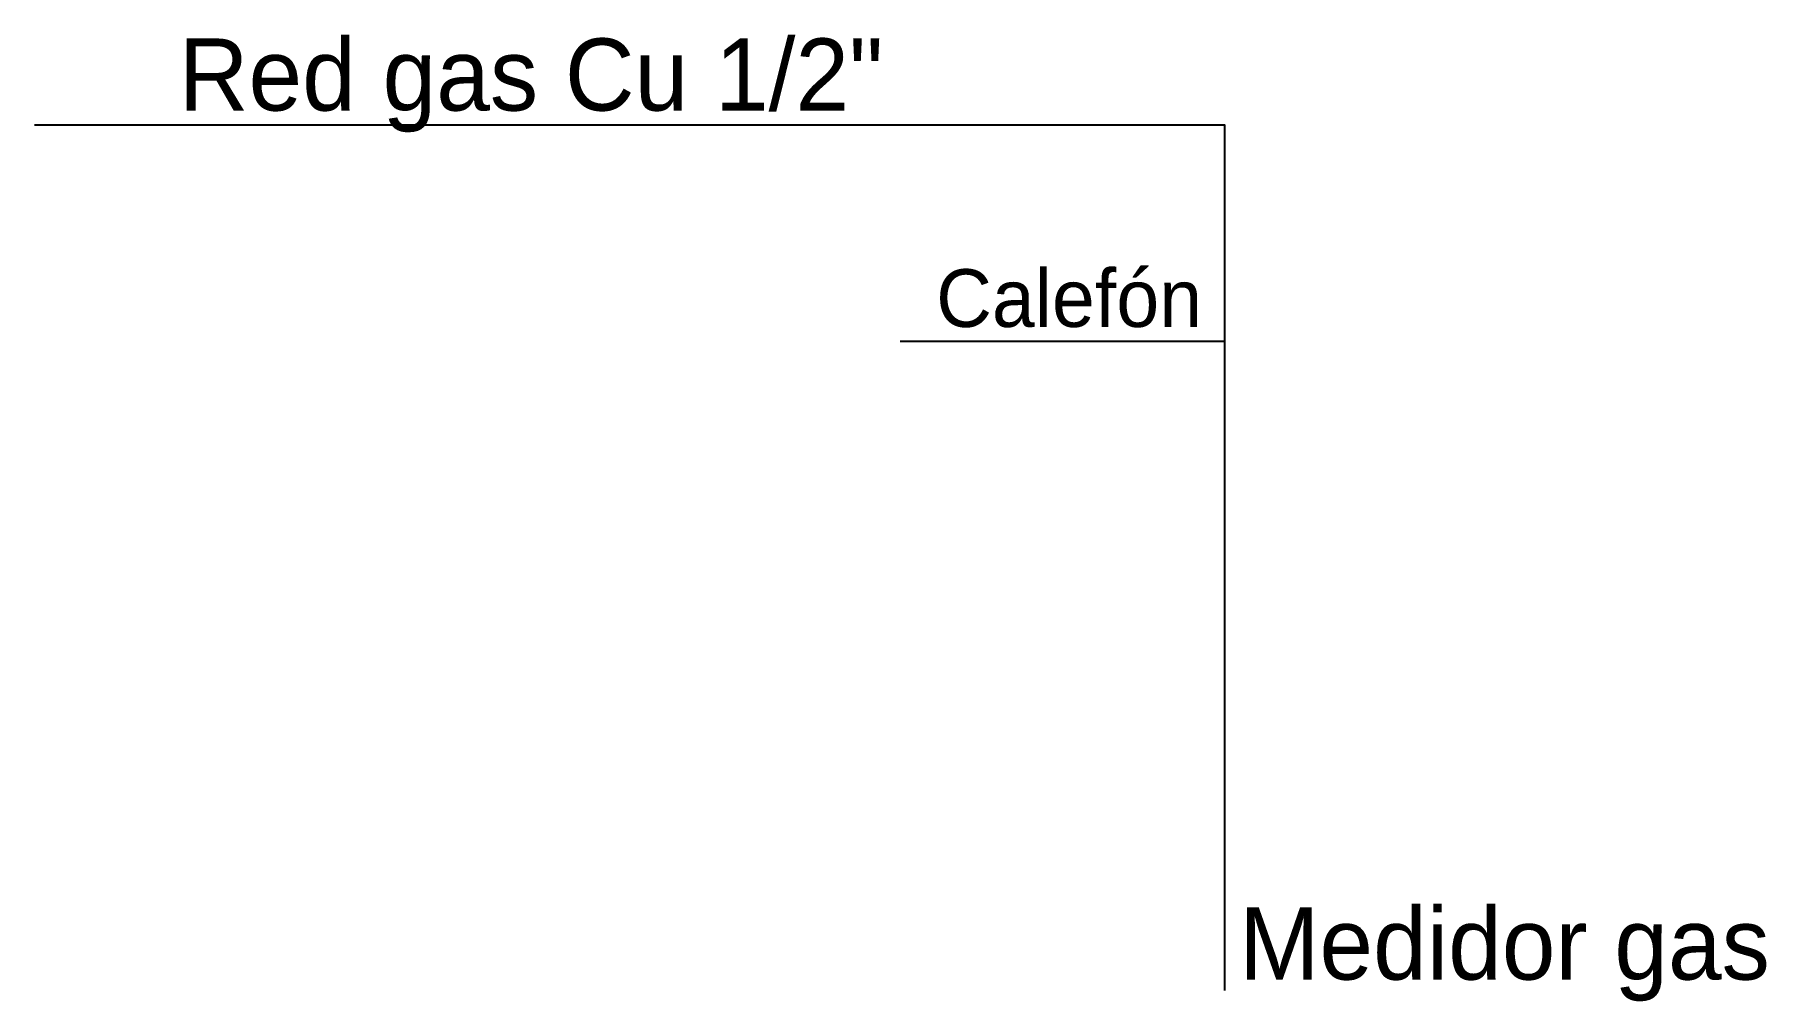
# Model space of a CAD drawing. Header units: millimetres. Extents: x 12200 to 17002, y 770 to 3451.
import ezdxf

# ---------------------------------------------------------------- set-up
doc = ezdxf.new("R2010")
doc.units = ezdxf.units.MM
doc.layers.add('GAS-MEDIDOR', color=1, linetype='CONTINUOUS')
doc.layers.add('GAS-RED', color=1, linetype='CONTINUOUS')

msp = doc.modelspace()

# ---------------------------------------------------------------- linework, layer by layer
at = {"layer": 'GAS-RED'}
for points in [[(15500, 800), (15500, 3200), (12200, 3200)], [(15500, 2600), (14600, 2600)]]:
    msp.add_lwpolyline(points, dxfattribs=at)

# ---------------------------------------------------------------- texts
at = {"layer": 'GAS-MEDIDOR'}
msp.add_text('Medidor gas', height=200, dxfattribs=at).set_placement((15540, 830))
at = {"layer": 'GAS-RED'}
for s, height, p in [('Red gas Cu 1/2"', 200, (12600, 3240)), ('Calefón', 160, (14700, 2640))]:
    msp.add_text(s, height=height, dxfattribs=at).set_placement(p)

doc.saveas('drawing.dxf')
